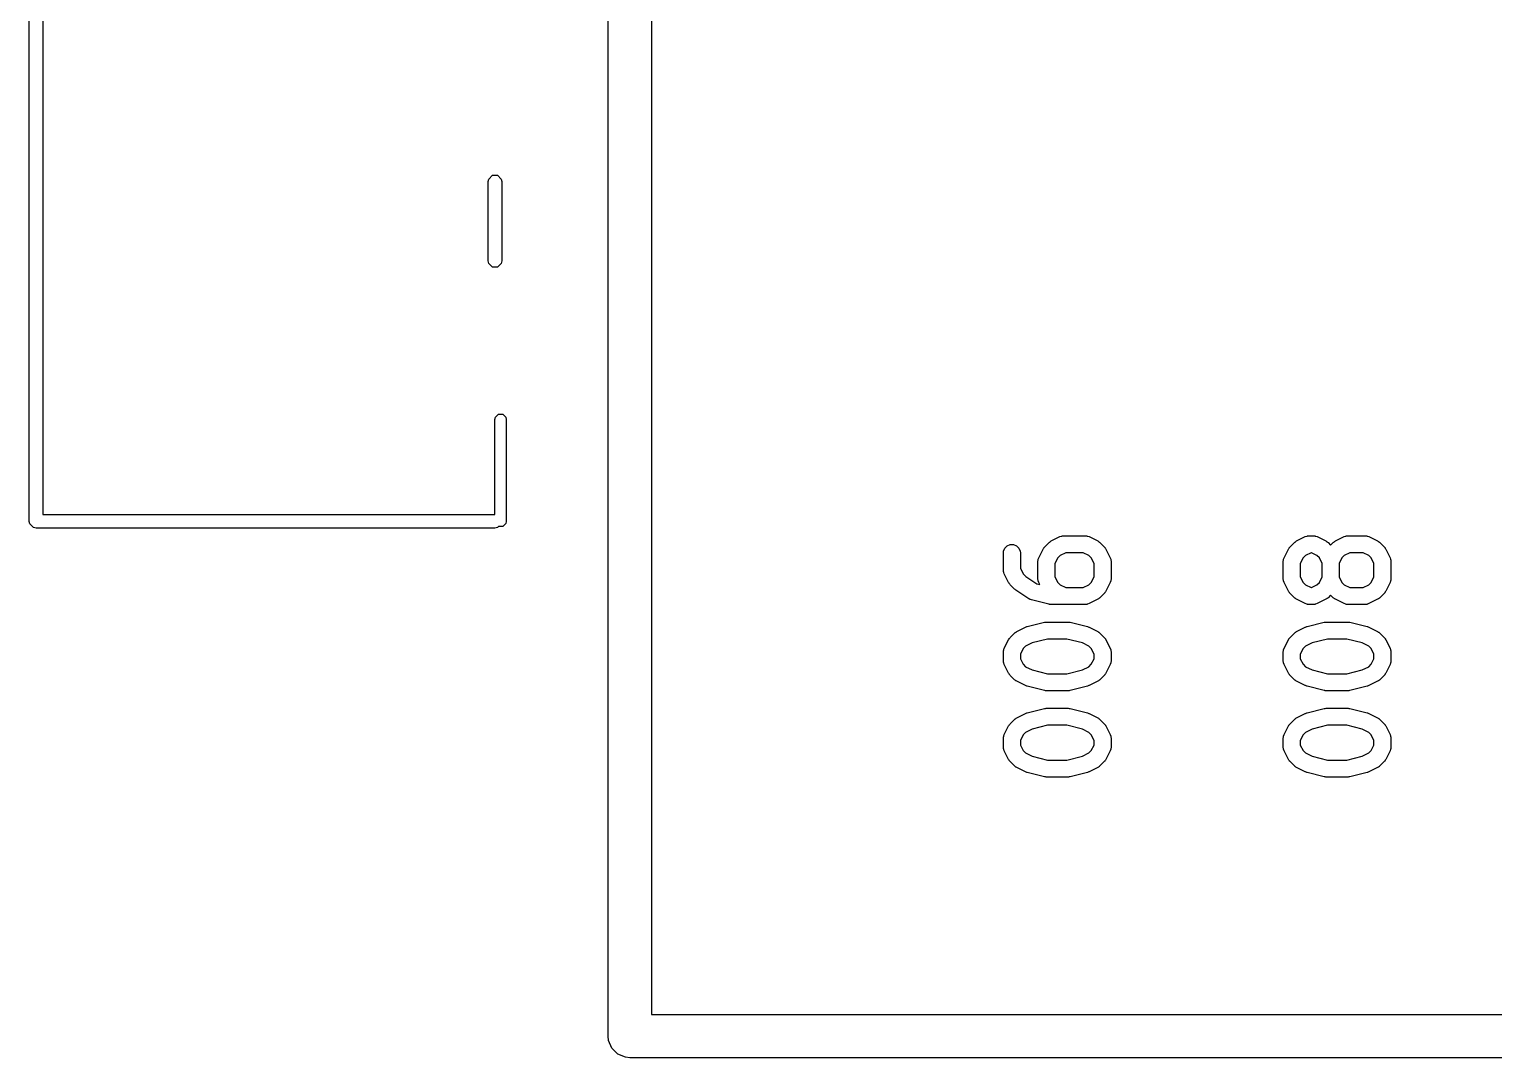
# Model space of a CAD drawing. Extents: x 164.6 to 215.9, y -98.7 to -77.7.
# Drawn here: x 164.59 to 177.51, y -97.08 to -87.99 of the extents above; entities that cross this region are included whole.
import ezdxf

# ---------------------------------------------------------------- set-up
doc = ezdxf.new("R2010")
doc.units = 0
doc.layers.add('BLACK', color=7, linetype='CONTINUOUS')

msp = doc.modelspace()

# ---------------------------------------------------------------- linework, layer by layer
at = {"layer": 'BLACK', "linetype": 'CONTINUOUS'}
for p, q in [((169.6995, -96.885), (169.6995, -79.105)), ((170.0805, -79.2955), (170.0805, -96.6945)), ((164.59, -92.34), (164.59, -84.54)), ((164.71, -84.6), (164.71, -92.28)), ((168.644567, -89.317039), (168.677039, -89.284567)), ((168.677039, -89.284567), (168.722961, -89.284567)), ((168.722961, -89.284567), (168.755433, -89.317039)), ((168.64, -89.34), (168.644567, -89.317039)), ((168.64, -90.04), (168.64, -89.34)), ((168.755433, -89.317039), (168.76, -89.34)), ((168.76, -89.34), (168.76, -90.04)), ((168.644567, -90.062961), (168.64, -90.04)), ((168.677039, -90.095433), (168.644567, -90.062961)), ((168.755433, -90.062961), (168.722961, -90.095433)), ((168.76, -90.04), (168.755433, -90.062961)), ((168.722961, -90.095433), (168.677039, -90.095433)), ((168.7, -91.44), (168.703806, -91.420866)), ((168.7, -92.28), (168.7, -91.44)), ((168.703806, -91.420866), (168.730866, -91.393806)), ((168.730866, -91.393806), (168.769134, -91.393806)), ((168.769134, -91.393806), (168.796194, -91.420866)), ((168.796194, -91.420866), (168.8, -91.44)), ((168.8, -91.44), (168.8, -92.34)), ((164.594567, -92.362961), (164.59, -92.34)), ((164.627039, -92.395433), (164.594567, -92.362961)), ((164.65, -92.4), (164.627039, -92.395433)), ((168.7, -92.4), (164.65, -92.4)), ((164.71, -92.28), (168.7, -92.28)), ((168.722961, -92.395433), (168.7, -92.4)), ((168.7322, -92.386194), (168.722961, -92.395433)), ((168.769134, -92.386194), (168.7322, -92.386194)), ((168.796194, -92.359134), (168.769134, -92.386194)), ((168.8, -92.34), (168.796194, -92.359134)), ((173.552119, -92.56487), (173.590214, -92.526775)), ((173.590214, -92.526775), (173.595963, -92.522056)), ((173.595963, -92.522056), (173.597263, -92.520558)), ((173.597263, -92.520558), (173.599522, -92.519136)), ((173.599522, -92.519136), (173.601579, -92.517448)), ((173.601579, -92.517448), (173.603406, -92.51669)), ((173.603406, -92.51669), (173.609706, -92.512726)), ((173.609706, -92.512726), (173.685897, -92.474631)), ((173.685897, -92.474631), (173.699629, -92.469376)), ((173.699629, -92.469376), (173.702316, -92.469185)), ((173.702316, -92.469185), (173.704806, -92.468154)), ((173.704806, -92.468154), (173.719438, -92.466713)), ((173.719438, -92.466713), (173.909914, -92.466713)), ((173.909914, -92.466713), (173.924546, -92.468154)), ((173.924546, -92.468154), (173.927035, -92.469185)), ((173.927035, -92.469185), (173.929723, -92.469376)), ((173.929723, -92.469376), (173.943455, -92.474631)), ((173.943455, -92.474631), (174.019645, -92.512726)), ((174.019645, -92.512726), (174.025941, -92.516689)), ((174.025941, -92.516689), (174.027771, -92.517447)), ((174.027771, -92.517447), (174.029829, -92.519136)), ((174.029829, -92.519136), (174.032088, -92.520558)), ((174.032088, -92.520558), (174.033387, -92.522056)), ((174.033387, -92.522056), (174.039136, -92.526774)), ((174.039136, -92.526774), (174.077232, -92.564869)), ((175.717357, -92.56487), (175.755452, -92.526775)), ((175.755452, -92.526775), (175.761201, -92.522056)), ((175.761201, -92.522056), (175.762501, -92.520558)), ((175.762501, -92.520558), (175.76476, -92.519136)), ((175.76476, -92.519136), (175.766817, -92.517448)), ((175.766817, -92.517448), (175.768644, -92.51669)), ((175.768644, -92.51669), (175.774944, -92.512726)), ((175.774944, -92.512726), (175.851135, -92.474631)), ((175.851135, -92.474631), (175.864867, -92.469376)), ((175.864867, -92.469376), (175.867554, -92.469185)), ((175.867554, -92.469185), (175.870044, -92.468154)), ((175.870044, -92.468154), (175.884676, -92.466713)), ((175.884676, -92.466713), (175.922771, -92.466713)), ((175.922771, -92.466713), (175.937403, -92.468154)), ((175.937403, -92.468154), (175.939892, -92.469185)), ((175.939892, -92.469185), (175.94258, -92.469376)), ((175.94258, -92.469376), (175.956312, -92.474631)), ((175.956312, -92.474631), (176.032502, -92.512726)), ((176.032502, -92.512726), (176.038798, -92.516689)), ((176.038798, -92.516689), (176.040628, -92.517447)), ((176.040628, -92.517447), (176.042686, -92.519136)), ((176.042686, -92.519136), (176.044945, -92.520558)), ((176.044945, -92.520558), (176.046244, -92.522056)), ((176.046244, -92.522056), (176.051993, -92.526774)), ((176.051993, -92.526774), (176.075151, -92.549932)), ((176.075151, -92.549932), (176.098309, -92.526775)), ((176.098309, -92.526775), (176.104058, -92.522056)), ((176.104058, -92.522056), (176.105358, -92.520558)), ((176.105358, -92.520558), (176.107617, -92.519136)), ((176.107617, -92.519136), (176.109674, -92.517448)), ((176.109674, -92.517448), (176.111501, -92.51669)), ((176.111501, -92.51669), (176.117801, -92.512726)), ((176.117801, -92.512726), (176.193992, -92.474631)), ((176.193992, -92.474631), (176.207724, -92.469376)), ((176.207724, -92.469376), (176.210411, -92.469185)), ((176.210411, -92.469185), (176.212901, -92.468154)), ((176.212901, -92.468154), (176.227533, -92.466713)), ((176.227533, -92.466713), (176.379914, -92.466713)), ((176.379914, -92.466713), (176.394546, -92.468154)), ((176.394546, -92.468154), (176.397035, -92.469185)), ((176.397035, -92.469185), (176.399723, -92.469376)), ((176.399723, -92.469376), (176.413455, -92.474631)), ((176.413455, -92.474631), (176.489645, -92.512726)), ((176.489645, -92.512726), (176.495941, -92.516689)), ((176.495941, -92.516689), (176.497771, -92.517447)), ((176.497771, -92.517447), (176.499829, -92.519136)), ((176.499829, -92.519136), (176.502088, -92.520558)), ((176.502088, -92.520558), (176.503387, -92.522056)), ((176.503387, -92.522056), (176.509136, -92.526774)), ((176.509136, -92.526774), (176.547232, -92.564869)), ((173.187295, -92.617903), (173.188736, -92.603271)), ((173.187295, -92.770284), (173.187295, -92.617903)), ((173.188736, -92.603271), (173.199935, -92.576235)), ((173.199935, -92.576235), (173.220627, -92.555543)), ((173.220627, -92.555543), (173.247663, -92.544344)), ((173.247663, -92.544344), (173.276927, -92.544344)), ((173.276927, -92.544344), (173.303963, -92.555543)), ((173.303963, -92.555543), (173.324655, -92.576235)), ((173.324655, -92.576235), (173.335854, -92.603271)), ((173.335854, -92.603271), (173.337295, -92.617903)), ((173.337295, -92.617903), (173.337295, -92.752579)), ((173.49472, -92.674285), (173.499975, -92.660553)), ((173.499975, -92.660553), (173.53807, -92.584362)), ((173.53807, -92.584362), (173.542034, -92.578062)), ((173.542034, -92.578062), (173.542792, -92.576235)), ((173.542792, -92.576235), (173.54448, -92.574178)), ((173.54448, -92.574178), (173.545902, -92.571919)), ((173.545902, -92.571919), (173.5474, -92.570619)), ((173.5474, -92.570619), (173.552119, -92.56487)), ((173.666791, -92.662329), (173.642057, -92.711798)), ((173.687673, -92.641447), (173.666791, -92.662329)), ((173.737143, -92.616713), (173.687673, -92.641447)), ((173.892209, -92.616713), (173.737143, -92.616713)), ((173.941677, -92.641447), (173.892209, -92.616713)), ((173.962561, -92.66233), (173.941677, -92.641447)), ((173.987295, -92.711798), (173.962561, -92.66233)), ((174.077232, -92.564869), (174.081952, -92.57062)), ((174.081952, -92.57062), (174.08345, -92.571919)), ((174.08345, -92.571919), (174.084869, -92.574174)), ((174.084869, -92.574174), (174.08656, -92.576234)), ((174.08656, -92.576234), (174.087318, -92.578064)), ((174.087318, -92.578064), (174.091282, -92.584362)), ((174.091282, -92.584362), (174.129377, -92.660553)), ((174.129377, -92.660553), (174.134632, -92.674285)), ((175.659958, -92.674285), (175.665213, -92.660553)), ((175.665213, -92.660553), (175.703308, -92.584362)), ((175.703308, -92.584362), (175.707272, -92.578062)), ((175.707272, -92.578062), (175.70803, -92.576235)), ((175.70803, -92.576235), (175.709718, -92.574178)), ((175.709718, -92.574178), (175.71114, -92.571919)), ((175.71114, -92.571919), (175.712638, -92.570619)), ((175.712638, -92.570619), (175.717357, -92.56487)), ((175.832029, -92.662329), (175.807295, -92.711798)), ((175.852911, -92.641447), (175.832029, -92.662329)), ((175.902381, -92.616713), (175.852911, -92.641447)), ((175.905066, -92.616713), (175.902381, -92.616713)), ((175.954534, -92.641447), (175.905066, -92.616713)), ((175.975418, -92.66233), (175.954534, -92.641447)), ((176.000152, -92.711798), (175.975418, -92.66233)), ((176.174886, -92.662329), (176.150152, -92.711798)), ((176.195768, -92.641447), (176.174886, -92.662329)), ((176.245238, -92.616713), (176.195768, -92.641447)), ((176.362209, -92.616713), (176.245238, -92.616713)), ((176.411677, -92.641447), (176.362209, -92.616713)), ((176.432561, -92.66233), (176.411677, -92.641447)), ((176.457295, -92.711798), (176.432561, -92.66233)), ((176.547232, -92.564869), (176.551952, -92.57062)), ((176.551952, -92.57062), (176.55345, -92.571919)), ((176.55345, -92.571919), (176.554869, -92.574174)), ((176.554869, -92.574174), (176.55656, -92.576234)), ((176.55656, -92.576234), (176.557318, -92.578064)), ((176.557318, -92.578064), (176.561282, -92.584362)), ((176.561282, -92.584362), (176.599377, -92.660553)), ((176.599377, -92.660553), (176.604632, -92.674285)), ((173.188736, -92.784916), (173.187295, -92.770284)), ((173.189767, -92.787405), (173.188736, -92.784916)), ((173.189958, -92.790093), (173.189767, -92.787405)), ((173.195213, -92.803825), (173.189958, -92.790093)), ((173.337295, -92.752579), (173.362029, -92.802048)), ((173.492057, -92.694094), (173.493498, -92.679462)), ((173.492057, -92.846475), (173.492057, -92.694094)), ((173.493498, -92.679462), (173.494529, -92.676972)), ((173.494529, -92.676972), (173.49472, -92.674285)), ((173.642057, -92.711798), (173.642057, -92.82877)), ((173.987295, -92.82877), (173.987295, -92.711798)), ((174.134632, -92.674285), (174.134822, -92.676972)), ((174.134822, -92.676972), (174.135854, -92.679462)), ((174.135854, -92.679462), (174.137295, -92.694094)), ((174.137295, -92.694094), (174.137295, -92.846475)), ((175.657295, -92.694094), (175.658736, -92.679462)), ((175.657295, -92.846475), (175.657295, -92.694094)), ((175.658736, -92.679462), (175.659767, -92.676972)), ((175.659767, -92.676972), (175.659958, -92.674285)), ((175.807295, -92.711798), (175.807295, -92.82877)), ((176.000152, -92.82877), (176.000152, -92.711798)), ((176.150152, -92.711798), (176.150152, -92.82877)), ((176.457295, -92.82877), (176.457295, -92.711798)), ((176.604632, -92.674285), (176.604822, -92.676972)), ((176.604822, -92.676972), (176.605854, -92.679462)), ((176.605854, -92.679462), (176.607295, -92.694094)), ((176.607295, -92.694094), (176.607295, -92.846475)), ((173.233308, -92.880016), (173.195213, -92.803825)), ((173.237272, -92.886315), (173.233308, -92.880016)), ((173.23803, -92.888143), (173.237272, -92.886315)), ((173.239718, -92.890199), (173.23803, -92.888143)), ((173.24114, -92.892459), (173.239718, -92.890199)), ((173.242638, -92.893758), (173.24114, -92.892459)), ((173.247357, -92.899508), (173.242638, -92.893758)), ((173.285452, -92.937603), (173.247357, -92.899508)), ((173.362029, -92.802048), (173.386266, -92.826285)), ((173.386266, -92.826285), (173.483562, -92.891149)), ((173.483562, -92.891149), (173.508681, -92.897429)), ((173.493498, -92.861107), (173.492057, -92.846475)), ((173.494529, -92.863596), (173.493498, -92.861107)), ((173.49472, -92.866284), (173.494529, -92.863596)), ((173.499975, -92.880016), (173.49472, -92.866284)), ((173.508681, -92.897429), (173.499975, -92.880016)), ((173.642057, -92.82877), (173.666791, -92.878238)), ((173.666791, -92.878238), (173.687674, -92.899121)), ((173.687674, -92.899121), (173.737143, -92.923856)), ((173.737143, -92.923856), (173.892208, -92.923856)), ((173.892208, -92.923856), (173.941676, -92.899121)), ((173.941676, -92.899121), (173.962561, -92.878237)), ((173.962561, -92.878237), (173.987295, -92.82877)), ((174.129377, -92.880016), (174.091282, -92.956206)), ((174.134632, -92.866284), (174.129377, -92.880016)), ((174.134822, -92.863596), (174.134632, -92.866284)), ((174.135854, -92.861107), (174.134822, -92.863596)), ((174.137295, -92.846475), (174.135854, -92.861107)), ((175.658736, -92.861107), (175.657295, -92.846475)), ((175.659767, -92.863596), (175.658736, -92.861107)), ((175.659958, -92.866284), (175.659767, -92.863596)), ((175.665213, -92.880016), (175.659958, -92.866284)), ((175.703308, -92.956206), (175.665213, -92.880016)), ((175.807295, -92.82877), (175.832029, -92.878238)), ((175.832029, -92.878238), (175.852912, -92.899121)), ((175.852912, -92.899121), (175.902381, -92.923856)), ((175.902381, -92.923856), (175.905065, -92.923856)), ((175.905065, -92.923856), (175.954533, -92.899121)), ((175.954533, -92.899121), (175.975418, -92.878237)), ((175.975418, -92.878237), (176.000152, -92.82877)), ((176.150152, -92.82877), (176.174886, -92.878238)), ((176.174886, -92.878238), (176.195769, -92.899121)), ((176.195769, -92.899121), (176.245238, -92.923856)), ((176.245238, -92.923856), (176.362208, -92.923856)), ((176.362208, -92.923856), (176.411676, -92.899121)), ((176.411676, -92.899121), (176.432561, -92.878237)), ((176.432561, -92.878237), (176.457295, -92.82877)), ((176.599377, -92.880016), (176.561282, -92.956206)), ((176.604632, -92.866284), (176.599377, -92.880016)), ((176.604822, -92.863596), (176.604632, -92.866284)), ((176.605854, -92.861107), (176.604822, -92.863596)), ((176.607295, -92.846475), (176.605854, -92.861107)), ((173.28549, -92.937634), (173.285452, -92.937603)), ((173.285507, -92.937659), (173.28549, -92.937634)), ((173.291383, -92.942471), (173.285507, -92.937659)), ((173.296817, -92.94693), (173.291383, -92.942471)), ((173.296841, -92.94694), (173.296817, -92.94693)), ((173.296883, -92.946974), (173.296841, -92.94694)), ((173.411168, -93.023164), (173.296883, -92.946974)), ((173.419246, -93.02747), (173.411168, -93.023164)), ((173.420735, -93.028574), (173.419246, -93.02747)), ((173.422494, -93.029202), (173.420735, -93.028574)), ((173.424142, -93.030081), (173.422494, -93.029202)), ((173.425957, -93.03044), (173.424142, -93.030081)), ((173.43458, -93.033521), (173.425957, -93.03044)), ((173.586962, -93.071617), (173.43458, -93.033521)), ((174.019645, -93.027842), (173.943456, -93.065938)), ((174.025939, -93.023879), (174.019645, -93.027842)), ((174.027771, -93.023121), (174.025939, -93.023879)), ((174.029834, -93.021427), (174.027771, -93.023121)), ((174.032088, -93.020009), (174.029834, -93.021427)), ((174.033384, -93.018514), (174.032088, -93.020009)), ((174.039136, -93.013794), (174.033384, -93.018514)), ((174.077232, -92.975699), (174.039136, -93.013794)), ((174.081952, -92.969947), (174.077232, -92.975699)), ((174.08345, -92.968649), (174.081952, -92.969947)), ((174.084869, -92.966393), (174.08345, -92.968649)), ((174.08656, -92.964334), (174.084869, -92.966393)), ((174.087318, -92.962503), (174.08656, -92.964334)), ((174.091282, -92.956206), (174.087318, -92.962503)), ((175.707272, -92.962505), (175.703308, -92.956206)), ((175.70803, -92.964333), (175.707272, -92.962505)), ((175.709718, -92.966389), (175.70803, -92.964333)), ((175.71114, -92.968649), (175.709718, -92.966389)), ((175.712638, -92.969948), (175.71114, -92.968649)), ((175.717357, -92.975698), (175.712638, -92.969948)), ((175.755452, -93.013793), (175.717357, -92.975698)), ((175.761204, -93.018513), (175.755452, -93.013793)), ((175.762501, -93.020009), (175.761204, -93.018513)), ((175.764755, -93.021428), (175.762501, -93.020009)), ((175.766817, -93.02312), (175.764755, -93.021428)), ((175.768647, -93.023878), (175.766817, -93.02312)), ((175.774944, -93.027842), (175.768647, -93.023878)), ((175.851134, -93.065938), (175.774944, -93.027842)), ((176.032502, -93.027842), (175.956313, -93.065938)), ((176.038796, -93.023879), (176.032502, -93.027842)), ((176.040628, -93.023121), (176.038796, -93.023879)), ((176.042691, -93.021427), (176.040628, -93.023121)), ((176.044945, -93.020009), (176.042691, -93.021427)), ((176.046241, -93.018514), (176.044945, -93.020009)), ((176.051993, -93.013794), (176.046241, -93.018514)), ((176.075151, -92.990635), (176.051993, -93.013794)), ((176.098309, -93.013793), (176.075151, -92.990635)), ((176.104061, -93.018513), (176.098309, -93.013793)), ((176.105358, -93.020009), (176.104061, -93.018513)), ((176.107612, -93.021428), (176.105358, -93.020009)), ((176.109674, -93.02312), (176.107612, -93.021428)), ((176.111504, -93.023878), (176.109674, -93.02312)), ((176.117801, -93.027842), (176.111504, -93.023878)), ((176.193991, -93.065938), (176.117801, -93.027842)), ((176.489645, -93.027842), (176.413456, -93.065938)), ((176.495939, -93.023879), (176.489645, -93.027842)), ((176.497771, -93.023121), (176.495939, -93.023879)), ((176.499834, -93.021427), (176.497771, -93.023121)), ((176.502088, -93.020009), (176.499834, -93.021427)), ((176.503384, -93.018514), (176.502088, -93.020009)), ((176.509136, -93.013794), (176.503384, -93.018514)), ((176.547232, -92.975699), (176.509136, -93.013794)), ((176.551952, -92.969947), (176.547232, -92.975699)), ((176.55345, -92.968649), (176.551952, -92.969947)), ((176.554869, -92.966393), (176.55345, -92.968649)), ((176.55656, -92.964334), (176.554869, -92.966393)), ((176.557318, -92.962503), (176.55656, -92.964334)), ((176.561282, -92.956206), (176.557318, -92.962503)), ((173.589498, -93.071992), (173.586962, -93.071617)), ((173.59052, -93.072415), (173.589498, -93.071992)), ((173.596032, -93.072957), (173.59052, -93.072415)), ((173.601506, -93.073767), (173.596032, -93.072957)), ((173.602598, -93.073604), (173.601506, -93.073767)), ((173.605152, -93.073856), (173.602598, -93.073604)), ((173.909914, -93.073856), (173.605152, -93.073856)), ((173.924546, -93.072415), (173.909914, -93.073856)), ((173.927034, -93.071384), (173.924546, -93.072415)), ((173.929724, -93.071193), (173.927034, -93.071384)), ((173.943456, -93.065938), (173.929724, -93.071193)), ((175.864866, -93.071193), (175.851134, -93.065938)), ((175.867555, -93.071384), (175.864866, -93.071193)), ((175.870044, -93.072415), (175.867555, -93.071384)), ((175.884676, -93.073856), (175.870044, -93.072415)), ((175.922771, -93.073856), (175.884676, -93.073856)), ((175.937403, -93.072415), (175.922771, -93.073856)), ((175.939891, -93.071384), (175.937403, -93.072415)), ((175.942581, -93.071193), (175.939891, -93.071384)), ((175.956313, -93.065938), (175.942581, -93.071193)), ((176.207723, -93.071193), (176.193991, -93.065938)), ((176.210412, -93.071384), (176.207723, -93.071193)), ((176.212901, -93.072415), (176.210412, -93.071384)), ((176.227533, -93.073856), (176.212901, -93.072415)), ((176.379914, -93.073856), (176.227533, -93.073856)), ((176.394546, -93.072415), (176.379914, -93.073856)), ((176.397034, -93.071384), (176.394546, -93.072415)), ((176.399724, -93.071193), (176.397034, -93.071384)), ((176.413456, -93.065938), (176.399724, -93.071193)), ((173.298644, -93.31669), (173.304944, -93.312726)), ((173.304944, -93.312726), (173.381135, -93.274631)), ((173.381135, -93.274631), (173.382204, -93.274221)), ((173.382204, -93.274221), (173.38264, -93.273899)), ((173.38264, -93.273899), (173.388785, -93.271703)), ((173.388785, -93.271703), (173.394867, -93.269376)), ((173.394867, -93.269376), (173.395406, -93.269337)), ((173.395406, -93.269337), (173.396486, -93.268952)), ((173.396486, -93.268952), (173.548867, -93.230857)), ((173.548867, -93.230857), (173.551404, -93.230481)), ((173.551404, -93.230481), (173.552425, -93.230059)), ((173.552425, -93.230059), (173.557927, -93.229517)), ((173.557927, -93.229517), (173.563412, -93.228706)), ((173.563412, -93.228706), (173.564507, -93.228869)), ((173.564507, -93.228869), (173.567057, -93.228618)), ((173.567057, -93.228618), (173.757533, -93.228618)), ((173.757533, -93.228618), (173.760086, -93.228869)), ((173.760086, -93.228869), (173.761178, -93.228707)), ((173.761178, -93.228707), (173.76665, -93.229515)), ((173.76665, -93.229515), (173.772165, -93.230059)), ((173.772165, -93.230059), (173.773186, -93.230482)), ((173.773186, -93.230482), (173.775723, -93.230857)), ((173.775723, -93.230857), (173.928104, -93.268952)), ((173.928104, -93.268952), (173.929183, -93.269337)), ((173.929183, -93.269337), (173.929723, -93.269376)), ((173.929723, -93.269376), (173.935804, -93.271703)), ((173.935804, -93.271703), (173.94195, -93.273899)), ((173.94195, -93.273899), (173.942385, -93.274221)), ((173.942385, -93.274221), (173.943455, -93.274631)), ((173.943455, -93.274631), (174.019645, -93.312726)), ((174.019645, -93.312726), (174.025941, -93.316689)), ((175.768644, -93.31669), (175.774944, -93.312726)), ((175.774944, -93.312726), (175.851135, -93.274631)), ((175.851135, -93.274631), (175.852204, -93.274221)), ((175.852204, -93.274221), (175.85264, -93.273899)), ((175.85264, -93.273899), (175.858785, -93.271703)), ((175.858785, -93.271703), (175.864867, -93.269376)), ((175.864867, -93.269376), (175.865406, -93.269337)), ((175.865406, -93.269337), (175.866486, -93.268952)), ((175.866486, -93.268952), (176.018867, -93.230857)), ((176.018867, -93.230857), (176.021404, -93.230481)), ((176.021404, -93.230481), (176.022425, -93.230059)), ((176.022425, -93.230059), (176.027927, -93.229517)), ((176.027927, -93.229517), (176.033412, -93.228706)), ((176.033412, -93.228706), (176.034507, -93.228869)), ((176.034507, -93.228869), (176.037057, -93.228618)), ((176.037057, -93.228618), (176.227533, -93.228618)), ((176.227533, -93.228618), (176.230086, -93.228869)), ((176.230086, -93.228869), (176.231178, -93.228707)), ((176.231178, -93.228707), (176.23665, -93.229515)), ((176.23665, -93.229515), (176.242165, -93.230059)), ((176.242165, -93.230059), (176.243186, -93.230482)), ((176.243186, -93.230482), (176.245723, -93.230857)), ((176.245723, -93.230857), (176.398104, -93.268952)), ((176.398104, -93.268952), (176.399183, -93.269337)), ((176.399183, -93.269337), (176.399723, -93.269376)), ((176.399723, -93.269376), (176.405804, -93.271703)), ((176.405804, -93.271703), (176.41195, -93.273899)), ((176.41195, -93.273899), (176.412385, -93.274221)), ((176.412385, -93.274221), (176.413455, -93.274631)), ((176.413455, -93.274631), (176.489645, -93.312726)), ((176.489645, -93.312726), (176.495941, -93.316689)), ((173.195213, -93.460553), (173.233308, -93.384362)), ((173.233308, -93.384362), (173.237272, -93.378062)), ((173.237272, -93.378062), (173.23803, -93.376235)), ((173.23803, -93.376235), (173.239718, -93.374178)), ((173.239718, -93.374178), (173.24114, -93.371919)), ((173.24114, -93.371919), (173.242638, -93.370619)), ((173.242638, -93.370619), (173.247357, -93.36487)), ((173.247357, -93.36487), (173.285452, -93.326775)), ((173.285452, -93.326775), (173.291201, -93.322056)), ((173.291201, -93.322056), (173.292501, -93.320558)), ((173.292501, -93.320558), (173.29476, -93.319136)), ((173.29476, -93.319136), (173.296817, -93.317448)), ((173.296817, -93.317448), (173.298644, -93.31669)), ((173.382911, -93.441447), (173.362029, -93.462329)), ((173.440851, -93.412477), (173.382911, -93.441447)), ((173.576291, -93.378618), (173.440851, -93.412477)), ((173.748299, -93.378618), (173.576291, -93.378618)), ((173.883738, -93.412477), (173.748299, -93.378618)), ((173.941677, -93.441447), (173.883738, -93.412477)), ((173.962561, -93.46233), (173.941677, -93.441447)), ((174.025941, -93.316689), (174.027771, -93.317447)), ((174.027771, -93.317447), (174.029829, -93.319136)), ((174.029829, -93.319136), (174.032088, -93.320558)), ((174.032088, -93.320558), (174.033387, -93.322056)), ((174.033387, -93.322056), (174.039136, -93.326774)), ((174.039136, -93.326774), (174.077232, -93.364869)), ((174.077232, -93.364869), (174.081952, -93.37062)), ((174.081952, -93.37062), (174.08345, -93.371919)), ((174.08345, -93.371919), (174.084869, -93.374174)), ((174.084869, -93.374174), (174.08656, -93.376234)), ((174.08656, -93.376234), (174.087318, -93.378064)), ((174.087318, -93.378064), (174.091282, -93.384362)), ((174.091282, -93.384362), (174.129377, -93.460553)), ((175.665213, -93.460553), (175.703308, -93.384362)), ((175.703308, -93.384362), (175.707272, -93.378062)), ((175.707272, -93.378062), (175.70803, -93.376235)), ((175.70803, -93.376235), (175.709718, -93.374178)), ((175.709718, -93.374178), (175.71114, -93.371919)), ((175.71114, -93.371919), (175.712638, -93.370619)), ((175.712638, -93.370619), (175.717357, -93.36487)), ((175.717357, -93.36487), (175.755452, -93.326775)), ((175.755452, -93.326775), (175.761201, -93.322056)), ((175.761201, -93.322056), (175.762501, -93.320558)), ((175.762501, -93.320558), (175.76476, -93.319136)), ((175.76476, -93.319136), (175.766817, -93.317448)), ((175.766817, -93.317448), (175.768644, -93.31669)), ((175.852911, -93.441447), (175.832029, -93.462329)), ((175.910851, -93.412477), (175.852911, -93.441447)), ((176.046291, -93.378618), (175.910851, -93.412477)), ((176.218299, -93.378618), (176.046291, -93.378618)), ((176.353738, -93.412477), (176.218299, -93.378618)), ((176.411677, -93.441447), (176.353738, -93.412477)), ((176.432561, -93.46233), (176.411677, -93.441447)), ((176.495941, -93.316689), (176.497771, -93.317447)), ((176.497771, -93.317447), (176.499829, -93.319136)), ((176.499829, -93.319136), (176.502088, -93.320558)), ((176.502088, -93.320558), (176.503387, -93.322056)), ((176.503387, -93.322056), (176.509136, -93.326774)), ((176.509136, -93.326774), (176.547232, -93.364869)), ((176.547232, -93.364869), (176.551952, -93.37062)), ((176.551952, -93.37062), (176.55345, -93.371919)), ((176.55345, -93.371919), (176.554869, -93.374174)), ((176.554869, -93.374174), (176.55656, -93.376234)), ((176.55656, -93.376234), (176.557318, -93.378064)), ((176.557318, -93.378064), (176.561282, -93.384362)), ((176.561282, -93.384362), (176.599377, -93.460553)), ((173.187295, -93.494094), (173.188736, -93.479462)), ((173.187295, -93.570284), (173.187295, -93.494094)), ((173.188736, -93.584916), (173.187295, -93.570284)), ((173.188736, -93.479462), (173.189767, -93.476972)), ((173.189767, -93.476972), (173.189958, -93.474285)), ((173.189958, -93.474285), (173.195213, -93.460553)), ((173.362029, -93.462329), (173.337295, -93.511798)), ((173.337295, -93.511798), (173.337295, -93.552579)), ((173.337295, -93.552579), (173.362029, -93.602048)), ((173.987295, -93.511798), (173.962561, -93.46233)), ((173.962561, -93.602047), (173.987295, -93.552579)), ((173.987295, -93.552579), (173.987295, -93.511798)), ((174.129377, -93.460553), (174.134632, -93.474285)), ((174.134632, -93.474285), (174.134822, -93.476972)), ((174.134822, -93.476972), (174.135854, -93.479462)), ((174.135854, -93.479462), (174.137295, -93.494094)), ((174.137295, -93.570284), (174.135854, -93.584916)), ((174.137295, -93.494094), (174.137295, -93.570284)), ((175.657295, -93.494094), (175.658736, -93.479462)), ((175.657295, -93.570284), (175.657295, -93.494094)), ((175.658736, -93.584916), (175.657295, -93.570284)), ((175.658736, -93.479462), (175.659767, -93.476972)), ((175.659767, -93.476972), (175.659958, -93.474285)), ((175.659958, -93.474285), (175.665213, -93.460553)), ((175.832029, -93.462329), (175.807295, -93.511798)), ((175.807295, -93.511798), (175.807295, -93.552579)), ((175.807295, -93.552579), (175.832029, -93.602048)), ((176.457295, -93.511798), (176.432561, -93.46233)), ((176.432561, -93.602047), (176.457295, -93.552579)), ((176.457295, -93.552579), (176.457295, -93.511798)), ((176.599377, -93.460553), (176.604632, -93.474285)), ((176.604632, -93.474285), (176.604822, -93.476972)), ((176.604822, -93.476972), (176.605854, -93.479462)), ((176.605854, -93.479462), (176.607295, -93.494094)), ((176.607295, -93.570284), (176.605854, -93.584916)), ((176.607295, -93.494094), (176.607295, -93.570284)), ((173.189767, -93.587405), (173.188736, -93.584916)), ((173.189958, -93.590093), (173.189767, -93.587405)), ((173.195213, -93.603825), (173.189958, -93.590093)), ((173.233308, -93.680016), (173.195213, -93.603825)), ((173.237272, -93.686315), (173.233308, -93.680016)), ((173.23803, -93.688143), (173.237272, -93.686315)), ((173.239718, -93.690199), (173.23803, -93.688143)), ((173.24114, -93.692459), (173.239718, -93.690199)), ((173.242638, -93.693758), (173.24114, -93.692459)), ((173.247357, -93.699508), (173.242638, -93.693758)), ((173.285452, -93.737603), (173.247357, -93.699508)), ((173.362029, -93.602048), (173.382911, -93.62293)), ((173.382911, -93.62293), (173.44085, -93.6519)), ((173.44085, -93.6519), (173.576292, -93.685761)), ((173.576292, -93.685761), (173.748298, -93.685761)), ((173.748298, -93.685761), (173.883737, -93.6519)), ((173.883737, -93.6519), (173.941677, -93.62293)), ((173.941677, -93.62293), (173.962561, -93.602047)), ((174.077232, -93.699509), (174.039136, -93.737604)), ((174.081952, -93.693757), (174.077232, -93.699509)), ((174.08345, -93.692459), (174.081952, -93.693757)), ((174.084869, -93.690203), (174.08345, -93.692459)), ((174.08656, -93.688144), (174.084869, -93.690203)), ((174.087318, -93.686313), (174.08656, -93.688144)), ((174.091282, -93.680016), (174.087318, -93.686313)), ((174.129377, -93.603825), (174.091282, -93.680016)), ((174.134632, -93.590093), (174.129377, -93.603825)), ((174.134822, -93.587405), (174.134632, -93.590093)), ((174.135854, -93.584916), (174.134822, -93.587405)), ((175.659767, -93.587405), (175.658736, -93.584916)), ((175.659958, -93.590093), (175.659767, -93.587405)), ((175.665213, -93.603825), (175.659958, -93.590093)), ((175.703308, -93.680016), (175.665213, -93.603825)), ((175.707272, -93.686315), (175.703308, -93.680016)), ((175.70803, -93.688143), (175.707272, -93.686315)), ((175.709718, -93.690199), (175.70803, -93.688143)), ((175.71114, -93.692459), (175.709718, -93.690199)), ((175.712638, -93.693758), (175.71114, -93.692459)), ((175.717357, -93.699508), (175.712638, -93.693758)), ((175.755452, -93.737603), (175.717357, -93.699508)), ((175.832029, -93.602048), (175.852911, -93.62293)), ((175.852911, -93.62293), (175.91085, -93.6519)), ((175.91085, -93.6519), (176.046292, -93.685761)), ((176.046292, -93.685761), (176.218298, -93.685761)), ((176.218298, -93.685761), (176.353737, -93.6519)), ((176.353737, -93.6519), (176.411677, -93.62293)), ((176.411677, -93.62293), (176.432561, -93.602047)), ((176.547232, -93.699509), (176.509136, -93.737604)), ((176.551952, -93.693757), (176.547232, -93.699509)), ((176.55345, -93.692459), (176.551952, -93.693757)), ((176.554869, -93.690203), (176.55345, -93.692459)), ((176.55656, -93.688144), (176.554869, -93.690203)), ((176.557318, -93.686313), (176.55656, -93.688144)), ((176.561282, -93.680016), (176.557318, -93.686313)), ((176.599377, -93.603825), (176.561282, -93.680016)), ((176.604632, -93.590093), (176.599377, -93.603825)), ((176.604822, -93.587405), (176.604632, -93.590093)), ((176.605854, -93.584916), (176.604822, -93.587405)), ((173.291201, -93.742321), (173.285452, -93.737603)), ((173.292501, -93.74382), (173.291201, -93.742321)), ((173.29476, -93.745241), (173.292501, -93.74382)), ((173.296817, -93.74693), (173.29476, -93.745241)), ((173.298644, -93.747687), (173.296817, -93.74693)), ((173.304944, -93.751652), (173.298644, -93.747687)), ((173.381135, -93.789747), (173.304944, -93.751652)), ((173.382204, -93.790156), (173.381135, -93.789747)), ((173.38264, -93.790479), (173.382204, -93.790156)), ((173.388791, -93.792677), (173.38264, -93.790479)), ((173.394867, -93.795002), (173.388791, -93.792677)), ((173.395405, -93.79504), (173.394867, -93.795002)), ((173.396485, -93.795426), (173.395405, -93.79504)), ((173.548867, -93.833522), (173.396485, -93.795426)), ((173.928105, -93.795426), (173.775724, -93.833522)), ((173.929184, -93.79504), (173.928105, -93.795426)), ((173.929723, -93.795002), (173.929184, -93.79504)), ((173.935798, -93.792677), (173.929723, -93.795002)), ((173.94195, -93.790479), (173.935798, -93.792677)), ((173.942385, -93.790156), (173.94195, -93.790479)), ((173.943455, -93.789747), (173.942385, -93.790156)), ((174.019645, -93.751652), (173.943455, -93.789747)), ((174.025941, -93.747688), (174.019645, -93.751652)), ((174.027771, -93.746931), (174.025941, -93.747688)), ((174.029829, -93.745241), (174.027771, -93.746931)), ((174.032088, -93.74382), (174.029829, -93.745241)), ((174.033387, -93.742321), (174.032088, -93.74382)), ((174.039136, -93.737604), (174.033387, -93.742321)), ((175.761201, -93.742321), (175.755452, -93.737603)), ((175.762501, -93.74382), (175.761201, -93.742321)), ((175.76476, -93.745241), (175.762501, -93.74382)), ((175.766817, -93.74693), (175.76476, -93.745241)), ((175.768644, -93.747687), (175.766817, -93.74693)), ((175.774944, -93.751652), (175.768644, -93.747687)), ((175.851135, -93.789747), (175.774944, -93.751652)), ((175.852204, -93.790156), (175.851135, -93.789747)), ((175.85264, -93.790479), (175.852204, -93.790156)), ((175.858791, -93.792677), (175.85264, -93.790479)), ((175.864867, -93.795002), (175.858791, -93.792677)), ((175.865405, -93.79504), (175.864867, -93.795002)), ((175.866485, -93.795426), (175.865405, -93.79504)), ((176.018867, -93.833522), (175.866485, -93.795426)), ((176.398105, -93.795426), (176.245724, -93.833522)), ((176.399184, -93.79504), (176.398105, -93.795426)), ((176.399723, -93.795002), (176.399184, -93.79504)), ((176.405798, -93.792677), (176.399723, -93.795002)), ((176.41195, -93.790479), (176.405798, -93.792677)), ((176.412385, -93.790156), (176.41195, -93.790479)), ((176.413455, -93.789747), (176.412385, -93.790156)), ((176.489645, -93.751652), (176.413455, -93.789747)), ((176.495941, -93.747688), (176.489645, -93.751652)), ((176.497771, -93.746931), (176.495941, -93.747688)), ((176.499829, -93.745241), (176.497771, -93.746931)), ((176.502088, -93.74382), (176.499829, -93.745241)), ((176.503387, -93.742321), (176.502088, -93.74382)), ((176.509136, -93.737604), (176.503387, -93.742321)), ((173.551403, -93.833897), (173.548867, -93.833522)), ((173.552425, -93.83432), (173.551403, -93.833897)), ((173.557937, -93.834862), (173.552425, -93.83432)), ((173.563411, -93.835672), (173.557937, -93.834862)), ((173.564503, -93.835509), (173.563411, -93.835672)), ((173.567057, -93.835761), (173.564503, -93.835509)), ((173.757533, -93.835761), (173.567057, -93.835761)), ((173.760086, -93.835509), (173.757533, -93.835761)), ((173.761179, -93.835672), (173.760086, -93.835509)), ((173.766653, -93.834862), (173.761179, -93.835672)), ((173.772165, -93.83432), (173.766653, -93.834862)), ((173.773185, -93.833897), (173.772165, -93.83432)), ((173.775724, -93.833522), (173.773185, -93.833897)), ((176.021403, -93.833897), (176.018867, -93.833522)), ((176.022425, -93.83432), (176.021403, -93.833897)), ((176.027937, -93.834862), (176.022425, -93.83432)), ((176.033411, -93.835672), (176.027937, -93.834862)), ((176.034503, -93.835509), (176.033411, -93.835672)), ((176.037057, -93.835761), (176.034503, -93.835509)), ((176.227533, -93.835761), (176.037057, -93.835761)), ((176.230086, -93.835509), (176.227533, -93.835761)), ((176.231179, -93.835672), (176.230086, -93.835509)), ((176.236653, -93.834862), (176.231179, -93.835672)), ((176.242165, -93.83432), (176.236653, -93.834862)), ((176.243185, -93.833897), (176.242165, -93.83432)), ((176.245724, -93.833522), (176.243185, -93.833897)), ((173.247357, -94.126775), (173.285452, -94.08868)), ((173.285452, -94.08868), (173.291201, -94.083961)), ((173.291201, -94.083961), (173.292501, -94.082463)), ((173.292501, -94.082463), (173.29476, -94.081041)), ((173.29476, -94.081041), (173.296817, -94.079353)), ((173.296817, -94.079353), (173.298644, -94.078595)), ((173.298644, -94.078595), (173.304944, -94.074631)), ((173.304944, -94.074631), (173.381135, -94.036536)), ((173.381135, -94.036536), (173.382204, -94.036126)), ((173.382204, -94.036126), (173.38264, -94.035804)), ((173.38264, -94.035804), (173.388785, -94.033608)), ((173.388785, -94.033608), (173.394867, -94.031281)), ((173.394867, -94.031281), (173.395406, -94.031242)), ((173.395406, -94.031242), (173.396486, -94.030857)), ((173.396486, -94.030857), (173.548867, -93.992762)), ((173.548867, -93.992762), (173.551404, -93.992386)), ((173.551404, -93.992386), (173.552425, -93.991964)), ((173.552425, -93.991964), (173.557927, -93.991422)), ((173.557927, -93.991422), (173.563412, -93.990611)), ((173.563412, -93.990611), (173.564507, -93.990774)), ((173.564507, -93.990774), (173.567057, -93.990523)), ((173.567057, -93.990523), (173.757533, -93.990523)), ((173.757533, -93.990523), (173.760086, -93.990774)), ((173.760086, -93.990774), (173.761178, -93.990612)), ((173.761178, -93.990612), (173.76665, -93.99142)), ((173.76665, -93.99142), (173.772165, -93.991964)), ((173.772165, -93.991964), (173.773186, -93.992387)), ((173.773186, -93.992387), (173.775723, -93.992762)), ((173.775723, -93.992762), (173.928104, -94.030857)), ((173.928104, -94.030857), (173.929183, -94.031242)), ((173.929183, -94.031242), (173.929723, -94.031281)), ((173.929723, -94.031281), (173.935804, -94.033608)), ((173.935804, -94.033608), (173.94195, -94.035804)), ((173.94195, -94.035804), (173.942385, -94.036126)), ((173.942385, -94.036126), (173.943455, -94.036536)), ((173.943455, -94.036536), (174.019645, -94.074631)), ((174.019645, -94.074631), (174.025941, -94.078594)), ((174.025941, -94.078594), (174.027771, -94.079352)), ((174.027771, -94.079352), (174.029829, -94.081041)), ((174.029829, -94.081041), (174.032088, -94.082463)), ((174.032088, -94.082463), (174.033387, -94.083961)), ((174.033387, -94.083961), (174.039136, -94.088679)), ((174.039136, -94.088679), (174.077232, -94.126774)), ((175.717357, -94.126775), (175.755452, -94.08868)), ((175.755452, -94.08868), (175.761201, -94.083961)), ((175.761201, -94.083961), (175.762501, -94.082463)), ((175.762501, -94.082463), (175.76476, -94.081041)), ((175.76476, -94.081041), (175.766817, -94.079353)), ((175.766817, -94.079353), (175.768644, -94.078595)), ((175.768644, -94.078595), (175.774944, -94.074631)), ((175.774944, -94.074631), (175.851135, -94.036536)), ((175.851135, -94.036536), (175.852204, -94.036126)), ((175.852204, -94.036126), (175.85264, -94.035804)), ((175.85264, -94.035804), (175.858785, -94.033608)), ((175.858785, -94.033608), (175.864867, -94.031281)), ((175.864867, -94.031281), (175.865406, -94.031242)), ((175.865406, -94.031242), (175.866486, -94.030857)), ((175.866486, -94.030857), (176.018867, -93.992762)), ((176.018867, -93.992762), (176.021404, -93.992386)), ((176.021404, -93.992386), (176.022425, -93.991964)), ((176.022425, -93.991964), (176.027927, -93.991422)), ((176.027927, -93.991422), (176.033412, -93.990611)), ((176.033412, -93.990611), (176.034507, -93.990774)), ((176.034507, -93.990774), (176.037057, -93.990523)), ((176.037057, -93.990523), (176.227533, -93.990523)), ((176.227533, -93.990523), (176.230086, -93.990774)), ((176.230086, -93.990774), (176.231178, -93.990612)), ((176.231178, -93.990612), (176.23665, -93.99142)), ((176.23665, -93.99142), (176.242165, -93.991964)), ((176.242165, -93.991964), (176.243186, -93.992387)), ((176.243186, -93.992387), (176.245723, -93.992762)), ((176.245723, -93.992762), (176.398104, -94.030857)), ((176.398104, -94.030857), (176.399183, -94.031242)), ((176.399183, -94.031242), (176.399723, -94.031281)), ((176.399723, -94.031281), (176.405804, -94.033608)), ((176.405804, -94.033608), (176.41195, -94.035804)), ((176.41195, -94.035804), (176.412385, -94.036126)), ((176.412385, -94.036126), (176.413455, -94.036536)), ((176.413455, -94.036536), (176.489645, -94.074631)), ((176.489645, -94.074631), (176.495941, -94.078594)), ((176.495941, -94.078594), (176.497771, -94.079352)), ((176.497771, -94.079352), (176.499829, -94.081041)), ((176.499829, -94.081041), (176.502088, -94.082463)), ((176.502088, -94.082463), (176.503387, -94.083961)), ((176.503387, -94.083961), (176.509136, -94.088679)), ((176.509136, -94.088679), (176.547232, -94.126774)), ((173.195213, -94.222458), (173.233308, -94.146267)), ((173.233308, -94.146267), (173.237272, -94.139967)), ((173.237272, -94.139967), (173.23803, -94.13814)), ((173.23803, -94.13814), (173.239718, -94.136083)), ((173.239718, -94.136083), (173.24114, -94.133824)), ((173.24114, -94.133824), (173.242638, -94.132524)), ((173.242638, -94.132524), (173.247357, -94.126775)), ((173.382911, -94.203352), (173.362029, -94.224234)), ((173.440851, -94.174382), (173.382911, -94.203352)), ((173.576291, -94.140523), (173.440851, -94.174382)), ((173.748299, -94.140523), (173.576291, -94.140523)), ((173.883738, -94.174382), (173.748299, -94.140523)), ((173.941677, -94.203352), (173.883738, -94.174382)), ((173.962561, -94.224235), (173.941677, -94.203352)), ((174.077232, -94.126774), (174.081952, -94.132525)), ((174.081952, -94.132525), (174.08345, -94.133824)), ((174.08345, -94.133824), (174.084869, -94.136079)), ((174.084869, -94.136079), (174.08656, -94.138139)), ((174.08656, -94.138139), (174.087318, -94.139969)), ((174.087318, -94.139969), (174.091282, -94.146267)), ((174.091282, -94.146267), (174.129377, -94.222458)), ((175.665213, -94.222458), (175.703308, -94.146267)), ((175.703308, -94.146267), (175.707272, -94.139967)), ((175.707272, -94.139967), (175.70803, -94.13814)), ((175.70803, -94.13814), (175.709718, -94.136083)), ((175.709718, -94.136083), (175.71114, -94.133824)), ((175.71114, -94.133824), (175.712638, -94.132524)), ((175.712638, -94.132524), (175.717357, -94.126775)), ((175.852911, -94.203352), (175.832029, -94.224234)), ((175.910851, -94.174382), (175.852911, -94.203352)), ((176.046291, -94.140523), (175.910851, -94.174382)), ((176.218299, -94.140523), (176.046291, -94.140523)), ((176.353738, -94.174382), (176.218299, -94.140523)), ((176.411677, -94.203352), (176.353738, -94.174382)), ((176.432561, -94.224235), (176.411677, -94.203352)), ((176.547232, -94.126774), (176.551952, -94.132525)), ((176.551952, -94.132525), (176.55345, -94.133824)), ((176.55345, -94.133824), (176.554869, -94.136079)), ((176.554869, -94.136079), (176.55656, -94.138139)), ((176.55656, -94.138139), (176.557318, -94.139969)), ((176.557318, -94.139969), (176.561282, -94.146267)), ((176.561282, -94.146267), (176.599377, -94.222458)), ((173.187295, -94.255999), (173.188736, -94.241367)), ((173.187295, -94.332189), (173.187295, -94.255999)), ((173.188736, -94.346821), (173.187295, -94.332189)), ((173.188736, -94.241367), (173.189767, -94.238877)), ((173.189767, -94.34931), (173.188736, -94.346821)), ((173.189767, -94.238877), (173.189958, -94.23619)), ((173.189958, -94.23619), (173.195213, -94.222458)), ((173.362029, -94.224234), (173.337295, -94.273703)), ((173.337295, -94.273703), (173.337295, -94.314484)), ((173.337295, -94.314484), (173.362029, -94.363953)), ((173.987295, -94.273703), (173.962561, -94.224235)), ((173.962561, -94.363952), (173.987295, -94.314484)), ((173.987295, -94.314484), (173.987295, -94.273703)), ((174.129377, -94.222458), (174.134632, -94.23619)), ((174.134632, -94.23619), (174.134822, -94.238877)), ((174.134822, -94.238877), (174.135854, -94.241367)), ((174.135854, -94.346821), (174.134822, -94.34931)), ((174.135854, -94.241367), (174.137295, -94.255999)), ((174.137295, -94.332189), (174.135854, -94.346821)), ((174.137295, -94.255999), (174.137295, -94.332189)), ((175.657295, -94.255999), (175.658736, -94.241367)), ((175.657295, -94.332189), (175.657295, -94.255999)), ((175.658736, -94.346821), (175.657295, -94.332189)), ((175.658736, -94.241367), (175.659767, -94.238877)), ((175.659767, -94.34931), (175.658736, -94.346821)), ((175.659767, -94.238877), (175.659958, -94.23619)), ((175.659958, -94.23619), (175.665213, -94.222458)), ((175.832029, -94.224234), (175.807295, -94.273703)), ((175.807295, -94.273703), (175.807295, -94.314484)), ((175.807295, -94.314484), (175.832029, -94.363953)), ((176.457295, -94.273703), (176.432561, -94.224235)), ((176.432561, -94.363952), (176.457295, -94.314484)), ((176.457295, -94.314484), (176.457295, -94.273703)), ((176.599377, -94.222458), (176.604632, -94.23619)), ((176.604632, -94.23619), (176.604822, -94.238877)), ((176.604822, -94.238877), (176.605854, -94.241367)), ((176.605854, -94.346821), (176.604822, -94.34931)), ((176.605854, -94.241367), (176.607295, -94.255999)), ((176.607295, -94.332189), (176.605854, -94.346821)), ((176.607295, -94.255999), (176.607295, -94.332189)), ((173.189958, -94.351998), (173.189767, -94.34931)), ((173.195213, -94.36573), (173.189958, -94.351998)), ((173.233308, -94.441921), (173.195213, -94.36573)), ((173.237272, -94.44822), (173.233308, -94.441921)), ((173.23803, -94.450048), (173.237272, -94.44822)), ((173.239718, -94.452104), (173.23803, -94.450048)), ((173.24114, -94.454364), (173.239718, -94.452104)), ((173.242638, -94.455663), (173.24114, -94.454364)), ((173.247357, -94.461413), (173.242638, -94.455663)), ((173.285452, -94.499508), (173.247357, -94.461413)), ((173.362029, -94.363953), (173.382911, -94.384835)), ((173.382911, -94.384835), (173.44085, -94.413805)), ((173.44085, -94.413805), (173.576292, -94.447666)), ((173.576292, -94.447666), (173.748298, -94.447666)), ((173.748298, -94.447666), (173.883737, -94.413805)), ((173.883737, -94.413805), (173.941677, -94.384835)), ((173.941677, -94.384835), (173.962561, -94.363952)), ((174.077232, -94.461414), (174.039136, -94.499509)), ((174.081952, -94.455662), (174.077232, -94.461414)), ((174.08345, -94.454364), (174.081952, -94.455662)), ((174.084869, -94.452108), (174.08345, -94.454364)), ((174.08656, -94.450049), (174.084869, -94.452108)), ((174.087318, -94.448218), (174.08656, -94.450049)), ((174.091282, -94.441921), (174.087318, -94.448218)), ((174.129377, -94.36573), (174.091282, -94.441921)), ((174.134632, -94.351998), (174.129377, -94.36573)), ((174.134822, -94.34931), (174.134632, -94.351998)), ((175.659958, -94.351998), (175.659767, -94.34931)), ((175.665213, -94.36573), (175.659958, -94.351998)), ((175.703308, -94.441921), (175.665213, -94.36573)), ((175.707272, -94.44822), (175.703308, -94.441921)), ((175.70803, -94.450048), (175.707272, -94.44822)), ((175.709718, -94.452104), (175.70803, -94.450048)), ((175.71114, -94.454364), (175.709718, -94.452104)), ((175.712638, -94.455663), (175.71114, -94.454364)), ((175.717357, -94.461413), (175.712638, -94.455663)), ((175.755452, -94.499508), (175.717357, -94.461413)), ((175.832029, -94.363953), (175.852911, -94.384835)), ((175.852911, -94.384835), (175.91085, -94.413805)), ((175.91085, -94.413805), (176.046292, -94.447666)), ((176.046292, -94.447666), (176.218298, -94.447666)), ((176.218298, -94.447666), (176.353737, -94.413805)), ((176.353737, -94.413805), (176.411677, -94.384835)), ((176.411677, -94.384835), (176.432561, -94.363952)), ((176.547232, -94.461414), (176.509136, -94.499509)), ((176.551952, -94.455662), (176.547232, -94.461414)), ((176.55345, -94.454364), (176.551952, -94.455662)), ((176.554869, -94.452108), (176.55345, -94.454364)), ((176.55656, -94.450049), (176.554869, -94.452108)), ((176.557318, -94.448218), (176.55656, -94.450049)), ((176.561282, -94.441921), (176.557318, -94.448218)), ((176.599377, -94.36573), (176.561282, -94.441921)), ((176.604632, -94.351998), (176.599377, -94.36573)), ((176.604822, -94.34931), (176.604632, -94.351998)), ((173.291201, -94.504226), (173.285452, -94.499508)), ((173.292501, -94.505725), (173.291201, -94.504226)), ((173.29476, -94.507146), (173.292501, -94.505725)), ((173.296817, -94.508835), (173.29476, -94.507146)), ((173.298644, -94.509592), (173.296817, -94.508835)), ((173.304944, -94.513557), (173.298644, -94.509592)), ((173.381135, -94.551652), (173.304944, -94.513557)), ((173.382204, -94.552061), (173.381135, -94.551652)), ((173.38264, -94.552384), (173.382204, -94.552061)), ((173.388791, -94.554582), (173.38264, -94.552384)), ((173.394867, -94.556907), (173.388791, -94.554582)), ((173.395405, -94.556945), (173.394867, -94.556907)), ((173.396485, -94.557331), (173.395405, -94.556945)), ((173.548867, -94.595427), (173.396485, -94.557331)), ((173.551403, -94.595802), (173.548867, -94.595427)), ((173.552425, -94.596225), (173.551403, -94.595802)), ((173.557937, -94.596767), (173.552425, -94.596225)), ((173.563411, -94.597577), (173.557937, -94.596767)), ((173.564503, -94.597414), (173.563411, -94.597577)), ((173.567057, -94.597666), (173.564503, -94.597414)), ((173.757533, -94.597666), (173.567057, -94.597666)), ((173.760086, -94.597414), (173.757533, -94.597666)), ((173.761179, -94.597577), (173.760086, -94.597414)), ((173.766653, -94.596767), (173.761179, -94.597577)), ((173.772165, -94.596225), (173.766653, -94.596767)), ((173.773185, -94.595802), (173.772165, -94.596225)), ((173.775724, -94.595427), (173.773185, -94.595802)), ((173.928105, -94.557331), (173.775724, -94.595427)), ((173.929184, -94.556945), (173.928105, -94.557331)), ((173.929723, -94.556907), (173.929184, -94.556945)), ((173.935798, -94.554582), (173.929723, -94.556907)), ((173.94195, -94.552384), (173.935798, -94.554582)), ((173.942385, -94.552061), (173.94195, -94.552384)), ((173.943455, -94.551652), (173.942385, -94.552061)), ((174.019645, -94.513557), (173.943455, -94.551652)), ((174.025941, -94.509593), (174.019645, -94.513557)), ((174.027771, -94.508836), (174.025941, -94.509593)), ((174.029829, -94.507146), (174.027771, -94.508836)), ((174.032088, -94.505725), (174.029829, -94.507146)), ((174.033387, -94.504226), (174.032088, -94.505725)), ((174.039136, -94.499509), (174.033387, -94.504226)), ((175.761201, -94.504226), (175.755452, -94.499508)), ((175.762501, -94.505725), (175.761201, -94.504226)), ((175.76476, -94.507146), (175.762501, -94.505725)), ((175.766817, -94.508835), (175.76476, -94.507146)), ((175.768644, -94.509592), (175.766817, -94.508835)), ((175.774944, -94.513557), (175.768644, -94.509592)), ((175.851135, -94.551652), (175.774944, -94.513557)), ((175.852204, -94.552061), (175.851135, -94.551652)), ((175.85264, -94.552384), (175.852204, -94.552061)), ((175.858791, -94.554582), (175.85264, -94.552384)), ((175.864867, -94.556907), (175.858791, -94.554582)), ((175.865405, -94.556945), (175.864867, -94.556907)), ((175.866485, -94.557331), (175.865405, -94.556945)), ((176.018867, -94.595427), (175.866485, -94.557331)), ((176.021403, -94.595802), (176.018867, -94.595427)), ((176.022425, -94.596225), (176.021403, -94.595802)), ((176.027937, -94.596767), (176.022425, -94.596225)), ((176.033411, -94.597577), (176.027937, -94.596767)), ((176.034503, -94.597414), (176.033411, -94.597577)), ((176.037057, -94.597666), (176.034503, -94.597414)), ((176.227533, -94.597666), (176.037057, -94.597666)), ((176.230086, -94.597414), (176.227533, -94.597666)), ((176.231179, -94.597577), (176.230086, -94.597414)), ((176.236653, -94.596767), (176.231179, -94.597577)), ((176.242165, -94.596225), (176.236653, -94.596767)), ((176.243185, -94.595802), (176.242165, -94.596225)), ((176.245724, -94.595427), (176.243185, -94.595802)), ((176.398105, -94.557331), (176.245724, -94.595427)), ((176.399184, -94.556945), (176.398105, -94.557331)), ((176.399723, -94.556907), (176.399184, -94.556945)), ((176.405798, -94.554582), (176.399723, -94.556907)), ((176.41195, -94.552384), (176.405798, -94.554582)), ((176.412385, -94.552061), (176.41195, -94.552384)), ((176.413455, -94.551652), (176.412385, -94.552061)), ((176.489645, -94.513557), (176.413455, -94.551652)), ((176.495941, -94.509593), (176.489645, -94.513557)), ((176.497771, -94.508836), (176.495941, -94.509593)), ((176.499829, -94.507146), (176.497771, -94.508836)), ((176.502088, -94.505725), (176.499829, -94.507146)), ((176.503387, -94.504226), (176.502088, -94.505725)), ((176.509136, -94.499509), (176.503387, -94.504226)), ((170.0805, -96.6945), (172.43, -96.6945)), ((172.43, -96.6945), (202.7195, -96.6945)), ((169.70316, -96.922165), (169.6995, -96.885)), ((169.731605, -96.990836), (169.70316, -96.922165)), ((169.784164, -97.043395), (169.731605, -96.990836)), ((169.852835, -97.07184), (169.784164, -97.043395)), ((169.89, -97.0755), (169.852835, -97.07184)), ((172.43, -97.0755), (169.89, -97.0755)), ((202.91, -97.0755), (172.43, -97.0755))]:
    msp.add_line(p, q, dxfattribs=at)

doc.saveas('drawing.dxf')
